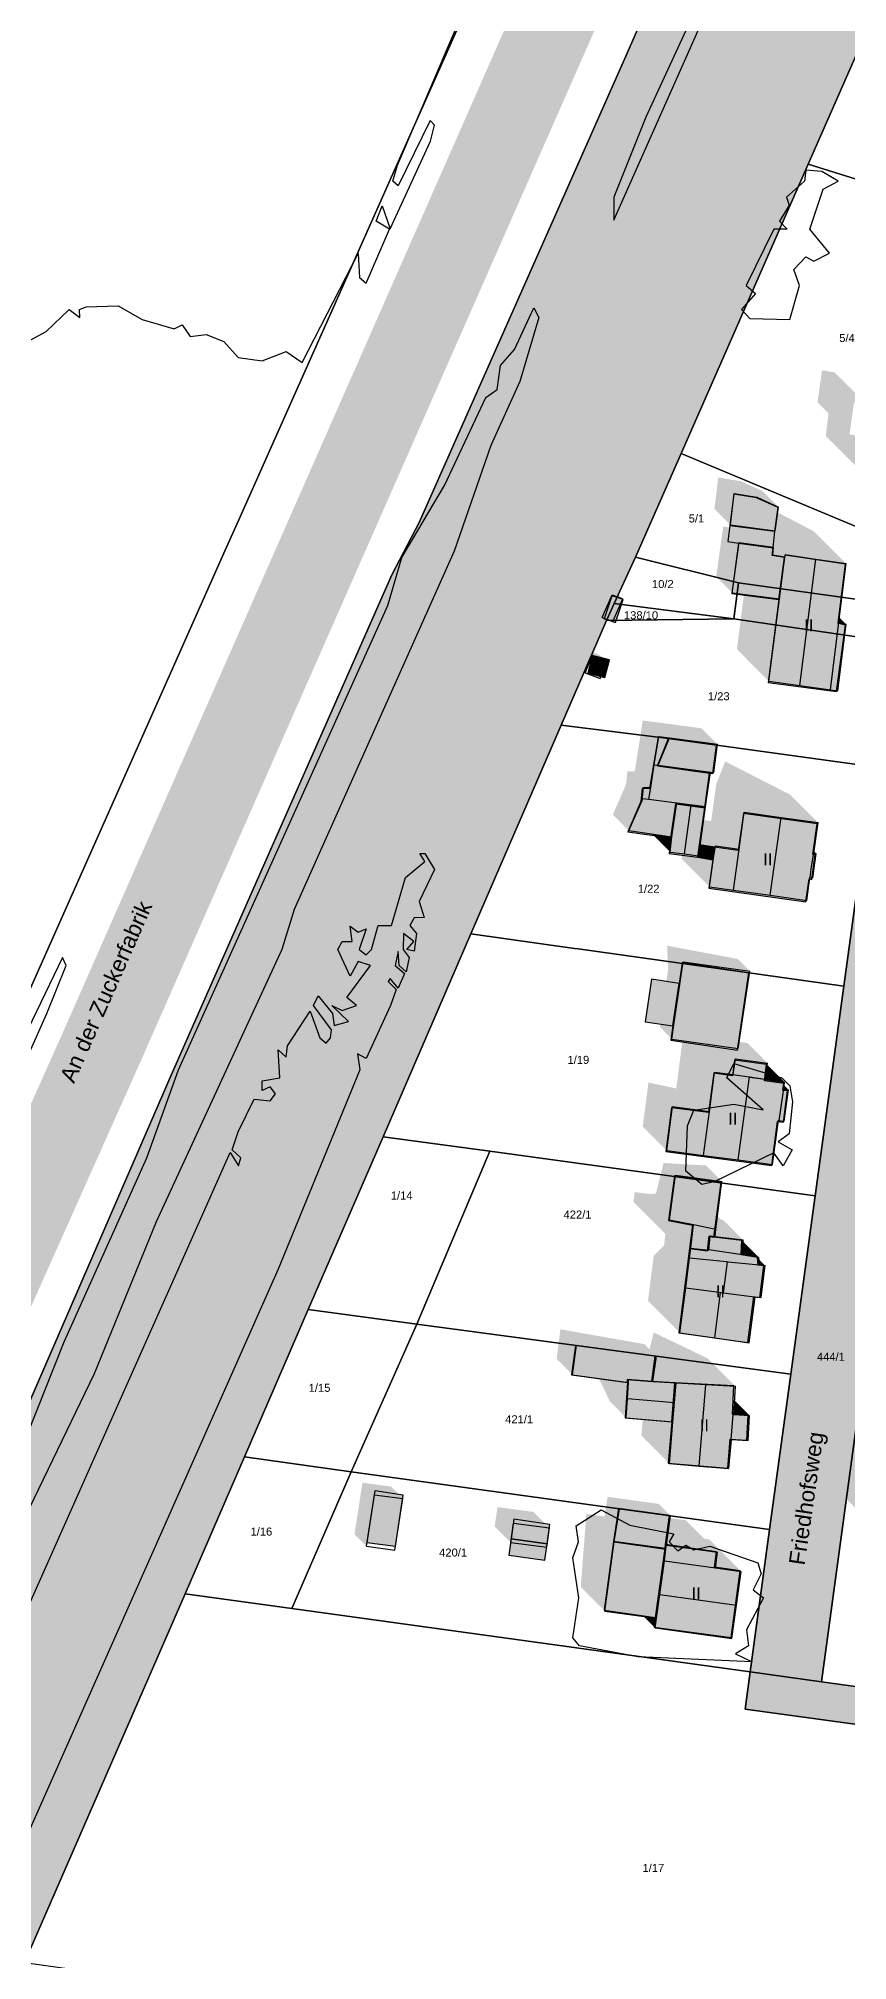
# Model space of a CAD drawing. Header units: millimetres. Extents: x 238 to 3518, y -74 to 2735.
# Drawn here: x 1442.6 to 1543.8, y 1718.9 to 1959.1 of the extents above; entities that cross this region are included whole.
import ezdxf
from ezdxf.enums import TextEntityAlignment as Align

# ---------------------------------------------------------------- set-up
doc = ezdxf.new("R2010")
doc.units = ezdxf.units.MM
for name, color, linetype in [('LP_Flurstueck_bez', 7, 'Continuous'), ('LP_Flurstuecke', 8, 'Continuous'), ('LP_Gebaeude_Dachaufsicht', 9, 'Continuous'), ('LP_Gebaeude_Dachschatten', 253, 'Continuous'), ('LP_Gebaeude_F', 254, 'Continuous'), ('LP_Gebaeude_Geschosszahl', 7, 'Continuous'), ('LP_Gebaeude_Schatten', 7, 'Continuous'), ('LP_Gebaeude_U', 7, 'Continuous'), ('LP_Topographie_Hoehenlinien', 8, 'Continuous'), ('LP_Verkehr_Bahnverkehr', 32, 'Continuous'), ('LP_Verkehr_Strassen', 9, 'Continuous'), ('LP_Verkehr_Strassennamen', 7, 'Continuous'), ('LP_Verkehr_Wege_Plaetze', 252, 'Continuous')]:
    doc.layers.add(name, color=color, linetype=linetype)
doc.styles.get("Standard").update_dxf_attribs({"font": 'arial.ttf'})

msp = doc.modelspace()

# ---------------------------------------------------------------- hatches: boundary and pattern name
at = {"layer": 'LP_Gebaeude_Dachschatten'}
for points in [[(1539.79, 1894.01), (1535.99, 1894.56), (1535.91, 1894.27), (1535.24, 1889.04), (1533.92, 1878.74), (1537.77, 1878.21)], [(1524.21, 1863.32), (1522.4, 1863.56), (1521.77, 1859.31), (1521.57, 1857.39), (1523.35, 1857.17)], [(1535.45, 1861.72), (1530.83, 1862.37), (1530.2, 1857.77), (1529.48, 1852.64), (1534.07, 1852)], [(1531.5, 1829.3), (1531.41, 1829.31), (1529.46, 1829.62), (1527.12, 1829.92), (1526.48, 1825), (1525.76, 1819.5), (1530.07, 1818.94)], [(1528.72, 1806.22), (1528.62, 1806.23), (1523.98, 1806.69), (1523.51, 1802.94), (1527.06, 1802.49), (1528.23, 1802.34)], [(1527.85, 1802.39), (1527.06, 1802.49), (1523.51, 1802.94), (1522.8, 1797.34), (1527.14, 1796.72)], [(1522.1, 1788.63), (1522.31, 1791.07), (1519.39, 1791.25), (1516.38, 1791.5), (1516.36, 1791.13), (1516.22, 1789.11)], [(1526.02, 1790.87), (1522.31, 1791.07), (1521.9, 1786.19), (1521.47, 1781), (1525.2, 1780.69)], [(1529.88, 1763.32), (1530.46, 1767.52), (1527.23, 1767.97), (1520.85, 1768.85), (1520.26, 1764.65)], [(1520.26, 1764.65), (1519.85, 1761.67), (1519.68, 1760.46), (1529.29, 1759.12), (1529.88, 1763.32)]]:
    msp.add_hatch(color=253, dxfattribs=at).paths.add_polyline_path(points)
at = {"layer": 'LP_Gebaeude_F'}
for points in [[(1529.05, 1898.19), (1534.65, 1897.48), (1535.06, 1900.44), (1532.36, 1901.65), (1529.54, 1902.11)], [(1528.79, 1896.2), (1530.12, 1895.98), (1534.44, 1895.42), (1534.65, 1897.48), (1529.05, 1898.19)], [(1529.3, 1889.71), (1535.17, 1888.94), (1535.86, 1894.19), (1534.34, 1894.45), (1534.44, 1895.42), (1530.12, 1895.98)], [(1533.82, 1878.6), (1542.38, 1877.45), (1543.5, 1885.77), (1542.59, 1886.02), (1543.5, 1893.38), (1535.93, 1894.48), (1535.86, 1894.19), (1535.17, 1888.94)], [(1513.31, 1886.56), (1513.66, 1886.44), (1514.73, 1886.08), (1515.71, 1888.95), (1514.93, 1889.21), (1514.27, 1889.43)], [(1511.26, 1879.74), (1513.41, 1879.2), (1513.98, 1881.4), (1511.83, 1881.96)], [(1516.26, 1859.94), (1521.65, 1859.16), (1522.27, 1863.44), (1525.89, 1862.92), (1526.5, 1867.25), (1519.97, 1868.17), (1521.37, 1871.57), (1520.06, 1871.74), (1519, 1865.35), (1518.09, 1865.36), (1517.91, 1863.71)], [(1519.97, 1868.17), (1526.5, 1867.25), (1526.89, 1867.21), (1527.38, 1870.73), (1521.37, 1871.57)], [(1521.45, 1857.23), (1525.02, 1856.78), (1525.24, 1858.29), (1525.89, 1862.92), (1522.27, 1863.44), (1521.65, 1859.16)], [(1526.39, 1852.88), (1538.54, 1851.18), (1538.94, 1854.04), (1539.29, 1853.99), (1539.71, 1857.05), (1539.42, 1857.09), (1539.96, 1860.92), (1530.72, 1862.21), (1530.08, 1857.61), (1527.11, 1858.02), (1526.9, 1856.45)], [(1525.02, 1856.78), (1526.9, 1856.45), (1527.11, 1858.02), (1525.24, 1858.29)], [(1521.66, 1833.88), (1529.98, 1832.66), (1531.39, 1842.33), (1523.07, 1843.55), (1522.7, 1840.99), (1521.92, 1835.67)], [(1518.46, 1836.18), (1521.92, 1835.67), (1522.7, 1840.99), (1519.23, 1841.54)], [(1521.03, 1819.98), (1534.28, 1818.24), (1535, 1823.74), (1535.73, 1823.64), (1536.24, 1827.55), (1535.66, 1827.62), (1535.78, 1828.5), (1533.36, 1828.81), (1533.63, 1830.86), (1529.62, 1831.39), (1529.37, 1829.45), (1527.02, 1829.76), (1526.38, 1824.85), (1521.75, 1825.46)], [(1521.37, 1811.38), (1524.35, 1810.79), (1523.98, 1807.86), (1526.22, 1807.58), (1526.45, 1809.39), (1527.03, 1809.29), (1527.96, 1816.13), (1522.13, 1816.93)], [(1522.65, 1797.31), (1531.27, 1796.13), (1532.05, 1801.84), (1532.77, 1801.74), (1533.3, 1805.71), (1532.58, 1805.78), (1532.49, 1806.75), (1530.44, 1807.06), (1530.55, 1808.87), (1527.03, 1809.29), (1526.45, 1809.39), (1526.22, 1807.58), (1523.98, 1807.86)], [(1509.23, 1792.07), (1516.22, 1791.13), (1516.25, 1791.49), (1519.27, 1791.26), (1519.69, 1794.41), (1509.72, 1795.74)], [(1515.93, 1786.73), (1521.76, 1786.21), (1522.16, 1791.08), (1519.27, 1791.26), (1516.25, 1791.49), (1516.22, 1791.13)], [(1521.33, 1781.03), (1528.77, 1780.42), (1529.06, 1784.04), (1531.16, 1783.93), (1531.33, 1787.05), (1529.37, 1787.15), (1529.55, 1790.69), (1522.16, 1791.08), (1521.76, 1786.21)], [(1483.66, 1771.15), (1487.21, 1770.67), (1488.19, 1777.04), (1484.65, 1777.59)], [(1514.48, 1771.26), (1520.93, 1770.37), (1521, 1770.87), (1521.49, 1774.51), (1515.13, 1775.38)], [(1501.69, 1771.6), (1506.18, 1770.96), (1506.53, 1773.4), (1502.03, 1774.04)], [(1501.39, 1769.54), (1505.88, 1768.94), (1506.18, 1770.96), (1501.69, 1771.6)], [(1513.3, 1762.67), (1519.74, 1761.78), (1520.93, 1770.37), (1514.48, 1771.26)], [(1519.57, 1760.56), (1529.19, 1759.25), (1530.34, 1767.6), (1527.1, 1768.04), (1527.37, 1769.98), (1521, 1770.87), (1520.93, 1770.37), (1519.74, 1761.78)]]:
    msp.add_hatch(color=254, dxfattribs=at).paths.add_polyline_path(points)
at = {"layer": 'LP_Gebaeude_Schatten'}
for points in [[(1541.36, 1912.21), (1539.99, 1913.58), (1540.57, 1917.59), (1542.14, 1917.33), (1546.14, 1913.33), (1544.57, 1913.59), (1543.99, 1909.58), (1545.49, 1909.31), (1545.04, 1905.4), (1541.04, 1909.4), (1541.36, 1912.21)], [(1533.12, 1902.51), (1535.12, 1900.51), (1532.41, 1901.73), (1529.58, 1902.2), (1529.11, 1898.28), (1527.11, 1900.28), (1527.58, 1904.2), (1530.41, 1903.73), (1533.12, 1902.51)], [(1543.58, 1893.45), (1539.79, 1894.01), (1535.99, 1894.56), (1535.91, 1894.27), (1534.39, 1894.54), (1534.5, 1895.5), (1530.2, 1896.06), (1529.33, 1889.81), (1527.33, 1891.81), (1528.2, 1898.06), (1531.83, 1897.59), (1531.87, 1897.92), (1534.71, 1897.55), (1535.03, 1899.83), (1539.58, 1897.45), (1543.58, 1893.45)], [(1514.34, 1889.56), (1513.07, 1886.71), (1511.57, 1888.21), (1513.34, 1890.56), (1514.64, 1890.03), (1515.64, 1889.03), (1514.34, 1889.56)], [(1530.8, 1889.62), (1535.24, 1889.04), (1533.92, 1878.74), (1529.92, 1882.74), (1530.8, 1889.62)], [(1542.67, 1886.12), (1542.74, 1886.7), (1543.58, 1885.87), (1542.67, 1886.12)], [(1510.82, 1882.88), (1512.74, 1882.04), (1513.74, 1881.04), (1511.82, 1881.88), (1510.95, 1879.81), (1509.95, 1880.81), (1510.82, 1882.88)], [(1516.05, 1865.84), (1516.23, 1867.48), (1517.14, 1867.47), (1517.59, 1870.32), (1518.15, 1873.84), (1519.47, 1873.67), (1525.49, 1872.87), (1527.49, 1870.87), (1521.47, 1871.67), (1520.15, 1871.84), (1519.59, 1868.32), (1519.14, 1865.47), (1518.23, 1865.48), (1518.05, 1863.84), (1516.41, 1860.08), (1514.41, 1862.08), (1516.05, 1865.84)], [(1527.33, 1865.87), (1528.45, 1868.72), (1536.57, 1864.58), (1540.07, 1861.08), (1535.45, 1861.72), (1530.83, 1862.37), (1530.2, 1857.77), (1527.23, 1858.19), (1527.01, 1856.62), (1526.51, 1853.05), (1523.01, 1856.55), (1523.1, 1857.2), (1523.35, 1857.17), (1525.13, 1856.95), (1525.35, 1858.46), (1525.77, 1861.4), (1526.7, 1861.27), (1527.33, 1865.87)], [(1521.77, 1859.31), (1521.57, 1857.39), (1519.3, 1859.67), (1521.77, 1859.31)], [(1539.54, 1857.27), (1539.57, 1857.49), (1539.83, 1857.23), (1539.54, 1857.27)], [(1520.53, 1837.33), (1521.31, 1842.66), (1521.19, 1845.7), (1530.03, 1844.04), (1531.53, 1842.54), (1523.19, 1843.7), (1522.81, 1841.16), (1522.03, 1835.83), (1521.77, 1834.04), (1520.27, 1835.54), (1520.53, 1837.33)], [(1530.06, 1832.85), (1530.18, 1833.68), (1531.23, 1833.54), (1533.73, 1831.04), (1529.72, 1831.57), (1529.46, 1829.62), (1527.12, 1829.92), (1526.48, 1825), (1521.86, 1825.6), (1521.14, 1820.1), (1518.14, 1823.1), (1518.86, 1828.6), (1522.33, 1827.86), (1522.48, 1829), (1523.11, 1833.84), (1530.06, 1832.85)], [(1533.46, 1828.98), (1533.47, 1829.01), (1533.7, 1830.85), (1535.88, 1828.67), (1533.46, 1828.98)], [(1535.77, 1827.79), (1535.83, 1828.24), (1536.35, 1827.71), (1535.77, 1827.79)], [(1519.79, 1814.7), (1520.75, 1818.55), (1526.05, 1818.24), (1528.05, 1816.24), (1522.25, 1817.05), (1521.48, 1811.47), (1524.47, 1810.87), (1524.14, 1807.91), (1523.98, 1806.69), (1523.51, 1802.94), (1522.8, 1797.34), (1518.8, 1801.34), (1519.51, 1806.94), (1520.8, 1808.23), (1520.98, 1809.69), (1516.98, 1813.69), (1517.14, 1814.91), (1519.39, 1814.64), (1519.41, 1814.75), (1519.79, 1814.7)], [(1528.18, 1811.44), (1530.68, 1808.94), (1527.18, 1809.36), (1527.3, 1810.3), (1527.5, 1811.93), (1527.96, 1811.47), (1528.18, 1811.44)], [(1526.41, 1807.75), (1526.39, 1807.64), (1526.58, 1809.46), (1526.41, 1807.75)], [(1530.59, 1807.11), (1530.67, 1808.76), (1532.63, 1806.8), (1530.59, 1807.11)], [(1532.72, 1805.82), (1532.66, 1806.53), (1533.45, 1805.74), (1532.72, 1805.82)], [(1529.73, 1790.66), (1526.02, 1790.87), (1522.31, 1791.07), (1519.39, 1791.25), (1519.86, 1794.42), (1509.84, 1795.77), (1509.38, 1792.07), (1507.38, 1794.07), (1507.84, 1797.77), (1518.36, 1795.92), (1518.99, 1795.28), (1519.52, 1797.37), (1526.23, 1794.16), (1529.73, 1790.66)], [(1512.67, 1791.63), (1516.36, 1791.13), (1516.22, 1789.11), (1516.06, 1786.72), (1514.06, 1788.72), (1512.67, 1791.63)], [(1560.76, 1784.34), (1564.76, 1780.34), (1556.52, 1781.53), (1556.87, 1783.94), (1548.09, 1785.2), (1547.75, 1782.79), (1546.44, 1773.76), (1542.44, 1777.76), (1541.76, 1780.98), (1542.43, 1785.57), (1543.75, 1786.79), (1544.09, 1789.2), (1553.37, 1787.44), (1556.05, 1784.76), (1560.76, 1784.34)], [(1529.54, 1787.11), (1529.63, 1788.88), (1531.51, 1787.01), (1529.54, 1787.11)], [(1518.14, 1786.53), (1521.9, 1786.19), (1521.47, 1781), (1517.97, 1784.5), (1518.14, 1786.53)], [(1483.1, 1778.61), (1486.65, 1778.13), (1488.15, 1776.63), (1484.6, 1777.11), (1483.6, 1770.67), (1482.1, 1772.17), (1483.1, 1778.61)], [(1501.98, 1773.56), (1501.63, 1771.13), (1499.63, 1773.13), (1499.98, 1775.56), (1504.47, 1774.96), (1506.47, 1772.96), (1501.98, 1773.56)], [(1511.09, 1774.7), (1513.36, 1774.38), (1513.75, 1776.84), (1520.12, 1775.96), (1521.62, 1774.46), (1515.25, 1775.34), (1514.59, 1771.2), (1513.39, 1762.57), (1510.39, 1765.57), (1511.09, 1774.7)], [(1527.23, 1767.97), (1527.5, 1769.92), (1521.12, 1770.81), (1521.58, 1774.19), (1523.5, 1773.92), (1525.81, 1771.61), (1526.46, 1771.52), (1530.46, 1767.52), (1527.23, 1767.97)], [(1520.85, 1768.85), (1520.26, 1764.65), (1519.85, 1761.67), (1521.05, 1770.3), (1520.85, 1768.85)], [(1519.85, 1761.67), (1519.68, 1760.46), (1518.24, 1761.89), (1519.85, 1761.67)]]:
    msp.add_hatch(color=7, dxfattribs=at).paths.add_polyline_path(points)
at = {"layer": 'LP_Verkehr_Bahnverkehr'}
for points in [[(1409.67, 1724.74), (1419.75, 1719.16), (1476.35, 1845.39), (1506.27, 1916.28), (1531.99, 1975.55), (1559.69, 2040.54), (1621.08, 2176.98), (1614.45, 2182.82), (1591.2, 2129.38), (1585.2, 2115.54), (1553.61, 2042.93), (1516.21, 1957.22), (1490.18, 1898.56), (1486.75, 1892.03), (1459.16, 1829.52), (1421.77, 1743.36), (1413.83, 1725.17)], [(1419.75, 1719.16), (1432.91, 1711.87), (1490.17, 1839.56), (1520.03, 1910.31), (1545.77, 1969.63), (1573.36, 2034.39), (1632.82, 2166.63), (1621.08, 2176.98), (1559.69, 2040.54), (1531.99, 1975.55), (1506.27, 1916.28), (1476.35, 1845.39)], [(1432.91, 1711.87), (1437.48, 1710.58), (1440.84, 1718.64), (1460.93, 1764.72), (1468.35, 1781.85), (1476.31, 1800.23), (1485.67, 1821.83), (1496.64, 1847.17), (1507.95, 1873.27), (1513.61, 1886.34), (1514.59, 1888.47), (1517.23, 1894.23), (1522.94, 1907.22), (1538.82, 1943.34), (1548.79, 1966.01), (1552.43, 1974.29), (1558.66, 1988.45), (1568.83, 2011.58), (1578.7, 2034.02), (1587.55, 2054.17), (1588.77, 2056.92), (1598.86, 2079.88), (1609.38, 2103.75), (1614.86, 2116.28), (1621.08, 2130.4), (1623.01, 2134.79), (1634.55, 2161.04), (1636.1, 2160.35), (1637.16, 2163.21), (1632.82, 2166.63), (1573.36, 2034.39), (1545.77, 1969.63), (1520.03, 1910.31), (1490.17, 1839.56)]]:
    msp.add_hatch(color=32, dxfattribs=at).paths.add_polyline_path(points)
at = {"layer": 'LP_Verkehr_Strassen'}
for points in [[(1394.14, 1733.79), (1399.28, 1730.79), (1404.89, 1727.53), (1451.91, 1832.72), (1477.22, 1890.16), (1564.44, 2088.09), (1568.32, 2097.93), (1571.59, 2108), (1574.22, 2118.24), (1576.23, 2128.63), (1577.58, 2139.12), (1578.29, 2149.67), (1578.39, 2157.82), (1579.26, 2161.02), (1580.83, 2163.94), (1581.74, 2164.98), (1583.02, 2166.43), (1585.72, 2168.37), (1584.26, 2179.98), (1580.91, 2181.45), (1578.13, 2183.82), (1576.15, 2186.9), (1574.22, 2198.1), (1572.36, 2208.42), (1571.1, 2218.83), (1570.43, 2229.3), (1570.37, 2239.78), (1570.9, 2250.26), (1572.04, 2260.68), (1573.77, 2271.02), (1576.09, 2281.25), (1579, 2291.33), (1582.52, 2300.2), (1586.52, 2308.87), (1590.99, 2317.3), (1582.31, 2320.36), (1579.71, 2311.83), (1576.69, 2303.44), (1573.09, 2293.21), (1570.09, 2282.79), (1567.69, 2272.22), (1565.9, 2261.53), (1564.73, 2250.75), (1564.17, 2239.92), (1564.24, 2229.08), (1564.93, 2218.26), (1566.23, 2207.5), (1568.16, 2196.83), (1568.56, 2193.57), (1568.57, 2190.29), (1568.2, 2187.02), (1566.34, 2184.55), (1564.86, 2183.79), (1566.76, 2170.9), (1568.47, 2168.67), (1569.98, 2165.98), (1571.08, 2163.09), (1571.75, 2160.08), (1571.7, 2149.91), (1571.02, 2139.76), (1569.71, 2129.67), (1567.79, 2119.69), (1565.25, 2109.84), (1562.11, 2100.16), (1558.38, 2090.7), (1471.18, 1892.82), (1445.87, 1835.38), (1402.92, 1739.29), (1400.83, 1738.88), (1398.82, 1739.56), (1397.41, 1741.15)], [(1531.58, 1754.97), (1540.5, 1753.74), (1545.59, 1791.1), (1547.48, 1804.97), (1550.43, 1826.55), (1552.58, 1842.32), (1557.67, 1879.67), (1559.49, 1880.1), (1560.47, 1881.7), (1549.1, 1883.26), (1547.02, 1868.07), (1543.28, 1840.64), (1539.7, 1814.43), (1536.66, 1792.17), (1534.01, 1772.77)]]:
    msp.add_hatch(color=9, dxfattribs=at).paths.add_polyline_path(points)
at = {"layer": 'LP_Verkehr_Wege_Plaetze'}
for points in [[(1404.89, 1727.53), (1408.14, 1725.63), (1455.34, 1831.2), (1480.65, 1888.65), (1567.93, 2086.72), (1571.85, 2096.67), (1575.19, 2106.95), (1577.88, 2117.42), (1579.93, 2128.03), (1581.32, 2138.75), (1582.04, 2149.52), (1582.14, 2157.78), (1581.74, 2164.98), (1580.83, 2163.94), (1579.26, 2161.02), (1578.39, 2157.82), (1578.29, 2149.67), (1577.58, 2139.12), (1576.23, 2128.63), (1574.22, 2118.24), (1571.59, 2108), (1568.32, 2097.93), (1564.44, 2088.09), (1477.22, 1890.16), (1451.91, 1832.72)], [(1530.94, 1750.32), (1576.92, 1744), (1588.83, 1742.36), (1584.8, 1718.2), (1584.43, 1715.99), (1581.59, 1698.96), (1579.83, 1688.42), (1576.04, 1665.7), (1574.43, 1656.04), (1573.46, 1650.21), (1578.72, 1636.61), (1588.85, 1616.86), (1592.51, 1609.64), (1612.38, 1574.85), (1615.82, 1578.48), (1596.43, 1612.99), (1578.05, 1649.59), (1578.93, 1654.85), (1588.78, 1713.77), (1589.09, 1715.37), (1591.44, 1729.39), (1594.3, 1746.32), (1589.03, 1747.05), (1564.75, 1750.39), (1540.5, 1753.74), (1531.58, 1754.97)]]:
    msp.add_hatch(color=252, dxfattribs=at).paths.add_polyline_path(points)

# ---------------------------------------------------------------- linework, layer by layer
at = {"layer": 'LP_Flurstuecke', "color": 8}
for points in [[(1096.12, 2051.97), (1204.64, 1939.92), (1207.8, 1936.66), (1249.73, 1893.42), (1397.41, 1741.15), (1465.95, 1895.13), (1467.63, 1898.9), (1524.79, 2027.25)], [(1524.79, 2027.25), (1467.63, 1898.9), (1465.95, 1895.13), (1397.41, 1741.15), (1394.14, 1733.79), (1397.2, 1730.44), (1394.62, 1724.71), (1393.27, 1723.28), (1391.2, 1722.64), (1385.38, 1717.86), (1395.81, 1707.24), (1398.64, 1704.36), (1404.4, 1698.49), (1405.35, 1715.16), (1409.67, 1724.74), (1413.83, 1725.17), (1421.77, 1743.36), (1459.16, 1829.52), (1486.75, 1892.03), (1490.18, 1898.56), (1516.21, 1957.22), (1553.61, 2042.93)], [(1553.61, 2042.93), (1516.21, 1957.22), (1490.18, 1898.56), (1486.75, 1892.03), (1459.16, 1829.52), (1421.77, 1743.36)], [(1440.84, 1718.64), (1460.93, 1764.72), (1468.35, 1781.85), (1476.31, 1800.23), (1485.67, 1821.83), (1496.64, 1847.17), (1507.95, 1873.27), (1513.61, 1886.34), (1514.59, 1888.47), (1517.23, 1894.23), (1522.94, 1907.22), (1538.82, 1943.34), (1548.79, 1966.01)], [(1589.09, 1715.37), (1591.44, 1729.39), (1594.3, 1746.32), (1589.03, 1747.05), (1564.75, 1750.39), (1540.5, 1753.74), (1531.58, 1754.97), (1530.94, 1750.32), (1576.92, 1744), (1588.83, 1742.36), (1584.8, 1718.2)]]:
    msp.add_lwpolyline(points, dxfattribs=at)
for points in [[(1538.82, 1943.34), (1556.15, 1937.92), (1588.9, 1927.68), (1595.34, 1950.39), (1548.79, 1966.01)], [(1522.94, 1907.22), (1550.78, 1895.6), (1562.7, 1893.98), (1565.18, 1911.85), (1552.64, 1913.59), (1556.15, 1937.92), (1538.82, 1943.34)], [(1517.23, 1894.23), (1530.12, 1891.03), (1549.81, 1888.31), (1550.78, 1895.6), (1522.94, 1907.22)], [(1514.59, 1888.47), (1529.53, 1886.55), (1530.12, 1891.03), (1517.23, 1894.23)], [(1529.53, 1886.55), (1549.16, 1883.66), (1549.81, 1888.31), (1530.12, 1891.03)], [(1513.61, 1886.34), (1529.53, 1886.55), (1514.59, 1888.47)], [(1507.95, 1873.27), (1521.37, 1871.57), (1547.02, 1868.07), (1549.1, 1883.26), (1549.16, 1883.66), (1529.53, 1886.55), (1513.61, 1886.34)], [(1531.58, 1754.97), (1540.5, 1753.74), (1545.59, 1791.1), (1547.48, 1804.97), (1550.43, 1826.55), (1552.58, 1842.32), (1557.67, 1879.67), (1559.49, 1880.1), (1560.47, 1881.7), (1549.1, 1883.26), (1547.02, 1868.07), (1543.28, 1840.64), (1539.7, 1814.43), (1536.66, 1792.17), (1534.01, 1772.77)], [(1496.64, 1847.17), (1509.61, 1845.35), (1510.07, 1845.29), (1543.28, 1840.64), (1547.02, 1868.07), (1521.37, 1871.57), (1507.95, 1873.27)], [(1485.67, 1821.83), (1499.04, 1820.01), (1539.7, 1814.43), (1543.28, 1840.64), (1510.07, 1845.29), (1509.61, 1845.35), (1496.64, 1847.17)], [(1476.31, 1800.23), (1489.9, 1798.43), (1499.04, 1820.01), (1485.67, 1821.83)], [(1489.9, 1798.43), (1536.66, 1792.17), (1539.7, 1814.43), (1499.04, 1820.01)], [(1468.35, 1781.85), (1481.69, 1779.98), (1489.9, 1798.43), (1476.31, 1800.23)], [(1481.69, 1779.98), (1534.01, 1772.77), (1536.66, 1792.17), (1489.9, 1798.43)], [(1540.5, 1753.74), (1564.75, 1750.39), (1570.19, 1790.22), (1548.4, 1793.22), (1547.44, 1791.58), (1545.59, 1791.1)], [(1460.93, 1764.72), (1474.26, 1762.89), (1481.69, 1779.98), (1468.35, 1781.85)], [(1474.26, 1762.89), (1531.58, 1754.97), (1534.01, 1772.77), (1481.69, 1779.98)], [(1440.84, 1718.64), (1581.59, 1698.96), (1584.43, 1715.99), (1584.8, 1718.2), (1588.83, 1742.36), (1576.92, 1744), (1530.94, 1750.32), (1531.58, 1754.97), (1474.26, 1762.89), (1460.93, 1764.72)]]:
    msp.add_lwpolyline(points, close=True, dxfattribs=at)
at = {"layer": 'LP_Gebaeude_Dachaufsicht', "color": 9}
for p, q in [((1529.11, 1898.28, 71.05), (1529.58, 1902.2, 71.05)), ((1529.58, 1902.2, 71.05), (1532.41, 1901.73, 71.05)), ((1532.41, 1901.73, 71.05), (1535.12, 1900.51, 71.05)), ((1534.71, 1897.55, 71.05), (1535.12, 1900.51, 71.05)), ((1529.11, 1898.28, 71.05), (1534.71, 1897.55, 71.05)), ((1529.33, 1889.81, 71.64), (1530.2, 1896.06, 71.64)), ((1530.2, 1896.06, 71.64), (1534.5, 1895.5, 71.64)), ((1534.39, 1894.54, 71.64), (1534.5, 1895.5, 71.64)), ((1534.39, 1894.54, 71.64), (1535.91, 1894.27, 71.64)), ((1535.24, 1889.04, 74.12), (1535.91, 1894.27, 74.11)), ((1535.24, 1889.04, 71.64), (1535.91, 1894.27, 71.64)), ((1535.91, 1894.27, 74.11), (1535.99, 1894.56, 74.14)), ((1535.99, 1894.56, 74.14), (1539.79, 1894.01, 78.2)), ((1537.77, 1878.21, 78.2), (1539.79, 1894.01, 78.2)), ((1539.79, 1894.01, 78.2), (1543.58, 1893.45, 74.14)), ((1542.67, 1886.12, 74.14), (1543.58, 1893.45, 74.14)), ((1513.07, 1886.71, 70.29), (1514.34, 1889.56, 70.29)), ((1514.34, 1889.56, 70.29), (1515.64, 1889.03, 70.29)), ((1514.4, 1886.21, 70.29), (1515.64, 1889.03, 70.29)), ((1529.33, 1889.81, 71.64), (1535.24, 1889.04, 71.64)), ((1533.92, 1878.74, 74.14), (1535.24, 1889.04, 74.12)), ((1513.07, 1886.71, 70.29), (1514.4, 1886.21, 70.29)), ((1541.61, 1877.67, 74.14), (1542.67, 1886.12, 74.14)), ((1542.52, 1877.54, 74.14), (1543.58, 1885.87, 74.14)), ((1542.67, 1886.12, 74.14), (1543.58, 1885.87, 74.14)), ((1510.95, 1879.81, 70.2), (1511.82, 1881.88, 70.2)), ((1511.82, 1881.88, 70.2), (1513.74, 1881.04, 70.2)), ((1512.82, 1879.1, 70.2), (1513.74, 1881.04, 70.2)), ((1510.95, 1879.81, 70.2), (1512.82, 1879.1, 70.2)), ((1533.92, 1878.74, 74.14), (1537.77, 1878.21, 78.2)), ((1537.77, 1878.21, 78.2), (1541.61, 1877.67, 74.14)), ((1541.61, 1877.67, 74.14), (1542.52, 1877.54, 74.14)), ((1519.59, 1868.32, 71.22), (1520.15, 1871.84, 71.22)), ((1520.08, 1868.26, 71.23), (1521.47, 1871.67, 71.23)), ((1520.08, 1868.26, 71.22), (1521.47, 1871.67, 71.22)), ((1520.15, 1871.84, 71.22), (1521.47, 1871.67, 71.22)), ((1521.47, 1871.67, 71.23), (1527.49, 1870.87, 71.23)), ((1527.02, 1867.36, 71.23), (1527.49, 1870.87, 71.23)), ((1519.14, 1865.47, 71.22), (1519.59, 1868.32, 71.22)), ((1519.59, 1868.32, 71.22), (1520.08, 1868.26, 71.22)), ((1520.08, 1868.26, 71.23), (1526.63, 1867.4, 71.23)), ((1520.08, 1868.26, 71.22), (1526.63, 1867.4, 71.22)), ((1526.01, 1863.09, 71.22), (1526.63, 1867.4, 71.22)), ((1526.63, 1867.4, 71.23), (1527.02, 1867.36, 71.23)), ((1516.41, 1860.08, 71.28), (1518.05, 1863.84, 71.28)), ((1518.05, 1863.84, 71.28), (1518.23, 1865.48, 71.28)), ((1518.05, 1863.84, 71.28), (1518.17, 1864.11, 71.28)), ((1518.17, 1864.11, 71.28), (1518.9, 1864.01, 71.28)), ((1518.23, 1865.48, 71.28), (1519.14, 1865.47, 71.28)), ((1518.9, 1864.01, 71.28), (1519.14, 1865.47, 71.28)), ((1518.9, 1864.01, 71.22), (1519.14, 1865.47, 71.22)), ((1518.9, 1864.01, 71.28), (1522.4, 1863.56, 71.28)), ((1518.9, 1864.01, 71.22), (1522.4, 1863.56, 71.22)), ((1521.77, 1859.31, 71.91), (1522.4, 1863.56, 71.97)), ((1521.77, 1859.31, 71.28), (1522.4, 1863.56, 71.28)), ((1522.4, 1863.56, 71.22), (1526.01, 1863.09, 71.22)), ((1522.4, 1863.56, 71.97), (1524.21, 1863.32, 73.93)), ((1523.35, 1857.17, 73.93), (1524.21, 1863.32, 73.93)), ((1524.21, 1863.32, 73.93), (1526.01, 1863.09, 71.97)), ((1525.35, 1858.46, 71.97), (1526.01, 1863.09, 71.97)), ((1530.2, 1857.77, 73.45), (1530.83, 1862.37, 73.45)), ((1530.83, 1862.37, 73.45), (1535.45, 1861.72, 78.55)), ((1534.07, 1852, 78.55), (1535.45, 1861.72, 78.55)), ((1535.45, 1861.72, 78.55), (1540.07, 1861.08, 73.45)), ((1516.41, 1860.08, 71.28), (1521.77, 1859.31, 71.28)), ((1521.57, 1857.39, 71.97), (1521.77, 1859.31, 71.91)), ((1539.54, 1857.27, 73.42), (1540.07, 1861.08, 73.45)), ((1521.57, 1857.39, 71.97), (1523.35, 1857.17, 73.93)), ((1523.35, 1857.17, 73.93), (1525.13, 1856.95, 71.97)), ((1525.13, 1856.95, 71.97), (1525.35, 1858.46, 71.97)), ((1526.51, 1853.05, 73.45), (1527.01, 1856.62, 73.45)), ((1527.01, 1856.62, 73.45), (1527.23, 1858.19, 73.45)), ((1527.23, 1858.19, 73.45), (1530.2, 1857.77, 73.45)), ((1529.48, 1852.64, 73.45), (1530.2, 1857.77, 73.45)), ((1539.26, 1855.54, 73.22), (1539.54, 1857.27, 73.22)), ((1539.26, 1855.54, 73.45), (1539.54, 1857.27, 73.42)), ((1539.41, 1854.17, 73.22), (1539.83, 1857.23, 73.22)), ((1539.54, 1857.27, 73.22), (1539.83, 1857.23, 73.22)), ((1538.66, 1851.36, 73.45), (1539.05, 1854.22, 73.47)), ((1539.05, 1854.22, 73.47), (1539.07, 1854.21, 73.45)), ((1539.07, 1854.21, 73.45), (1539.26, 1855.54, 73.45)), ((1539.07, 1854.21, 73.22), (1539.26, 1855.54, 73.22)), ((1539.07, 1854.21, 73.22), (1539.41, 1854.17, 73.22)), ((1526.51, 1853.05, 73.45), (1529.48, 1852.64, 73.45)), ((1529.48, 1852.64, 73.45), (1534.07, 1852, 78.55)), ((1534.07, 1852, 78.55), (1538.66, 1851.36, 73.45)), ((1522.81, 1841.16, 71.21), (1523.19, 1843.7, 71.21)), ((1523.19, 1843.7, 71.21), (1531.53, 1842.54, 71.21)), ((1530.06, 1832.85, 71.21), (1531.53, 1842.54, 71.21)), ((1522.03, 1835.83, 71.21), (1522.81, 1841.16, 71.21)), ((1521.77, 1834.04, 71.21), (1522.03, 1835.83, 71.21)), ((1521.77, 1834.04, 71.21), (1530.06, 1832.85, 71.21)), ((1529.46, 1829.62, 72.47), (1529.72, 1831.57, 72.47)), ((1529.72, 1831.57, 72.47), (1533.73, 1831.04, 72.47)), ((1533.47, 1829.01, 72.47), (1533.73, 1831.04, 72.47)), ((1526.48, 1825, 74.6), (1527.12, 1829.92, 74.6)), ((1527.12, 1829.92, 74.6), (1529.46, 1829.62, 76.66)), ((1529.46, 1829.62, 72.47), (1531.41, 1829.31, 72.47)), ((1529.46, 1829.62, 76.66), (1531.41, 1829.31, 78.37)), ((1530.07, 1818.94, 78.45), (1531.5, 1829.3, 78.45)), ((1531.41, 1829.31, 78.37), (1531.5, 1829.3, 78.45)), ((1531.41, 1829.31, 72.47), (1531.5, 1829.29, 72.47)), ((1531.5, 1829.3, 78.45), (1533.47, 1829.01, 76.73)), ((1531.5, 1829.29, 72.47), (1533.47, 1829.01, 72.47)), ((1533.46, 1828.98, 76.73), (1533.47, 1829.01, 76.73)), ((1533.46, 1828.98, 76.73), (1535.88, 1828.67, 74.6)), ((1535.68, 1827.27, 73.17), (1535.77, 1827.79, 73.17)), ((1535.68, 1827.27, 74.6), (1535.77, 1827.79, 74.59)), ((1535.77, 1827.79, 74.59), (1535.88, 1828.67, 74.6)), ((1535.77, 1827.79, 73.17), (1536.35, 1827.71, 73.17)), ((1535.84, 1823.79, 73.17), (1536.35, 1827.71, 73.17)), ((1521.14, 1820.1, 72.67), (1521.86, 1825.6, 72.67)), ((1521.86, 1825.6, 72.67), (1526.48, 1825, 72.67)), ((1535.19, 1823.88, 74.6), (1535.68, 1827.27, 74.6)), ((1535.19, 1823.88, 73.17), (1535.68, 1827.27, 73.17)), ((1525.76, 1819.5, 74.6), (1526.48, 1825, 74.6)), ((1525.76, 1819.5, 72.67), (1526.48, 1825, 72.67)), ((1534.38, 1818.37, 74.6), (1535.1, 1823.89, 74.67)), ((1535.1, 1823.89, 74.67), (1535.19, 1823.88, 74.6)), ((1535.19, 1823.88, 73.17), (1535.84, 1823.79, 73.17)), ((1521.14, 1820.1, 72.67), (1525.76, 1819.5, 72.67)), ((1525.76, 1819.5, 74.6), (1530.07, 1818.94, 78.45)), ((1530.07, 1818.94, 78.45), (1534.38, 1818.37, 74.6)), ((1521.48, 1811.47, 71.31), (1522.25, 1817.05, 71.31)), ((1522.25, 1817.05, 71.31), (1528.05, 1816.24, 71.31)), ((1527.3, 1810.3, 71.31), (1528.05, 1816.24, 71.31)), ((1521.48, 1811.47, 71.31), (1524.47, 1810.87, 71.31)), ((1524.14, 1807.91, 71.31), (1524.47, 1810.87, 71.31)), ((1524.47, 1810.87, 71.31), (1527.3, 1810.3, 71.31)), ((1526.39, 1807.64, 71.31), (1526.58, 1809.46, 71.31)), ((1526.41, 1807.75, 72.64), (1526.58, 1809.46, 72.64)), ((1526.58, 1809.46, 72.64), (1527.18, 1809.36, 72.64)), ((1526.58, 1809.46, 71.31), (1527.18, 1809.36, 71.31)), ((1527.18, 1809.36, 71.31), (1527.3, 1810.3, 71.31)), ((1527.18, 1809.36, 72.64), (1530.68, 1808.94, 72.64)), ((1530.59, 1807.11, 72.64), (1530.68, 1808.94, 72.64)), ((1523.51, 1802.94, 73.41), (1523.98, 1806.69, 73.41)), ((1523.98, 1806.69, 78.79), (1524.14, 1807.91, 78.79)), ((1523.98, 1806.69, 78.79), (1528.62, 1806.23, 78.79)), ((1523.98, 1806.69, 73.41), (1528.62, 1806.23, 78.79)), ((1524.14, 1807.91, 78.79), (1526.39, 1807.64, 78.79)), ((1524.14, 1807.91, 71.31), (1526.39, 1807.64, 71.31)), ((1526.39, 1807.64, 78.79), (1526.41, 1807.75, 78.79)), ((1526.41, 1807.75, 78.79), (1530.59, 1807.11, 78.79)), ((1526.41, 1807.75, 72.64), (1530.59, 1807.11, 72.64)), ((1528.23, 1802.34, 78.89), (1528.72, 1806.22, 78.89)), ((1528.62, 1806.23, 78.79), (1528.72, 1806.22, 78.89)), ((1528.62, 1806.23, 78.79), (1528.72, 1806.22, 78.79)), ((1528.72, 1806.22, 78.79), (1528.81, 1806.21, 78.79)), ((1528.72, 1806.22, 78.89), (1528.81, 1806.21, 78.79)), ((1528.81, 1806.21, 78.79), (1532.72, 1805.82, 74.25)), ((1528.81, 1806.21, 78.79), (1532.72, 1805.82, 78.79)), ((1530.59, 1807.11, 78.79), (1532.63, 1806.8, 78.79)), ((1532.63, 1806.8, 78.79), (1532.72, 1805.82, 78.79)), ((1532.72, 1805.82, 74.25), (1533.45, 1805.74, 73.41)), ((1532.95, 1801.74, 73.41), (1533.45, 1805.74, 73.41)), ((1522.8, 1797.34, 74.52), (1523.51, 1802.94, 74.52)), ((1523.51, 1802.94, 73.41), (1527.06, 1802.49, 77.53)), ((1523.51, 1802.94, 74.52), (1527.06, 1802.49, 77.53)), ((1527.06, 1802.49, 77.53), (1528.23, 1802.34, 78.89)), ((1527.06, 1802.49, 77.53), (1527.85, 1802.39, 78.21)), ((1527.14, 1796.72, 78.21), (1527.85, 1802.39, 78.21)), ((1527.85, 1802.39, 78.21), (1528.23, 1802.34, 77.89)), ((1528.23, 1802.34, 77.89), (1531.45, 1801.93, 75.16)), ((1528.23, 1802.34, 78.89), (1531.45, 1801.93, 75.16)), ((1531.45, 1801.93, 75.16), (1532.2, 1801.84, 74.52)), ((1531.45, 1801.93, 75.16), (1532.2, 1801.84, 74.28)), ((1531.47, 1796.1, 74.52), (1532.2, 1801.84, 74.52)), ((1532.2, 1801.84, 74.28), (1532.95, 1801.74, 73.41)), ((1522.8, 1797.34, 74.52), (1527.14, 1796.72, 78.21)), ((1527.14, 1796.72, 78.21), (1531.47, 1796.1, 74.52)), ((1509.38, 1792.07, 71.22), (1509.84, 1795.77, 71.22)), ((1509.84, 1795.77, 71.22), (1519.86, 1794.42, 71.22)), ((1519.39, 1791.25, 71.22), (1519.86, 1794.42, 71.22)), ((1509.38, 1792.07, 71.22), (1516.36, 1791.13, 71.22)), ((1516.22, 1789.11, 74.98), (1516.36, 1791.13, 72.39)), ((1516.36, 1791.13, 71.22), (1516.38, 1791.5, 71.22)), ((1516.36, 1791.13, 72.39), (1516.38, 1791.5, 71.93)), ((1516.38, 1791.5, 71.22), (1519.39, 1791.25, 71.22)), ((1516.38, 1791.5, 71.93), (1519.39, 1791.25, 71.96)), ((1519.39, 1791.25, 71.96), (1522.31, 1791.07, 71.93)), ((1521.9, 1786.19, 74.02), (1522.31, 1791.07, 74.02)), ((1522.1, 1788.63, 74.98), (1522.31, 1791.07, 71.93)), ((1522.31, 1791.07, 74.02), (1526.02, 1790.87, 78.29)), ((1525.2, 1780.69, 78.29), (1526.02, 1790.87, 78.29)), ((1526.02, 1790.87, 78.29), (1529.73, 1790.66, 74.02)), ((1529.54, 1787.11, 73.93), (1529.73, 1790.66, 74.02)), ((1516.06, 1786.72, 71.93), (1516.22, 1789.11, 74.98)), ((1516.22, 1789.11, 74.98), (1522.1, 1788.63, 74.98)), ((1521.9, 1786.19, 71.93), (1522.1, 1788.63, 74.98)), ((1529.21, 1784, 74.02), (1529.45, 1787.12, 74.02)), ((1529.45, 1787.12, 74.02), (1529.54, 1787.11, 73.93)), ((1529.45, 1787.12, 74.02), (1529.54, 1787.11, 74.02)), ((1529.54, 1787.11, 74.02), (1531.51, 1787.01, 74.02)), ((1531.34, 1783.88, 74.02), (1531.51, 1787.01, 74.02)), ((1516.06, 1786.72, 71.93), (1521.9, 1786.19, 71.93)), ((1521.47, 1781, 74.02), (1521.9, 1786.19, 74.02)), ((1528.92, 1780.38, 74.02), (1529.22, 1784, 74)), ((1529.21, 1784, 74.02), (1529.22, 1784, 74)), ((1529.21, 1784, 74.02), (1529.22, 1784, 74.02)), ((1529.22, 1784, 74.02), (1531.34, 1783.88, 74.02)), ((1521.47, 1781, 74.02), (1525.2, 1780.69, 78.29)), ((1525.2, 1780.69, 78.29), (1528.92, 1780.38, 74.02)), ((1483.6, 1770.67, 70.92), (1484.6, 1777.11, 70.92)), ((1484.6, 1777.11, 70.92), (1488.15, 1776.63, 70.92)), ((1487.15, 1770.19, 70.92), (1488.15, 1776.63, 70.92)), ((1514.59, 1771.2, 71.15), (1515.25, 1775.34, 71.15)), ((1515.25, 1775.34, 71.15), (1521.62, 1774.46, 71.15)), ((1501.63, 1771.13, 71.52), (1501.98, 1773.56, 71.52)), ((1501.98, 1773.56, 71.52), (1506.47, 1772.96, 71.52)), ((1506.13, 1770.53, 71.52), (1506.47, 1772.96, 71.52)), ((1521.12, 1770.81, 71.15), (1521.62, 1774.46, 71.15)), ((1483.6, 1770.67, 70.92), (1487.15, 1770.19, 70.92)), ((1501.63, 1771.13, 71.52), (1506.13, 1770.53, 71.52)), ((1513.39, 1762.57, 73.72), (1514.59, 1771.2, 73.72)), ((1514.59, 1771.2, 71.15), (1521.05, 1770.3, 71.15)), ((1514.59, 1771.2, 73.72), (1521.05, 1770.3, 73.72)), ((1519.85, 1761.67, 73.72), (1521.05, 1770.3, 73.72)), ((1520.85, 1768.85, 74.36), (1521.05, 1770.3, 74.36)), ((1521.05, 1770.3, 71.15), (1521.12, 1770.81, 71.15)), ((1521.05, 1770.3, 74.36), (1521.12, 1770.81, 74.36)), ((1521.12, 1770.81, 74.36), (1527.5, 1769.92, 74.36)), ((1520.26, 1764.65, 79.47), (1520.85, 1768.85, 74.36)), ((1520.85, 1768.85, 74.36), (1527.23, 1767.97, 74.36)), ((1527.23, 1767.97, 74.36), (1527.5, 1769.92, 74.36)), ((1527.23, 1767.97, 74.36), (1530.46, 1767.52, 74.36)), ((1529.88, 1763.32, 79.47), (1530.46, 1767.52, 74.36)), ((1519.85, 1761.67, 75.84), (1520.26, 1764.65, 79.47)), ((1520.26, 1764.65, 79.47), (1529.88, 1763.32, 79.47)), ((1529.29, 1759.12, 74.36), (1529.88, 1763.32, 79.47)), ((1513.39, 1762.57, 73.72), (1519.85, 1761.67, 73.72)), ((1519.68, 1760.46, 74.36), (1519.85, 1761.67, 75.84)), ((1519.68, 1760.46, 74.36), (1529.29, 1759.12, 74.36))]:
    msp.add_line(p, q, dxfattribs=at)
at = {"layer": 'LP_Gebaeude_U', "color": 7}
for points in [[(1529.05, 1898.19), (1534.65, 1897.48), (1535.06, 1900.44), (1532.36, 1901.65), (1529.54, 1902.11)], [(1528.79, 1896.2), (1530.12, 1895.98), (1534.44, 1895.42), (1534.65, 1897.48), (1529.05, 1898.19)], [(1529.3, 1889.71), (1535.17, 1888.94), (1535.86, 1894.19), (1534.34, 1894.45), (1534.44, 1895.42), (1530.12, 1895.98)], [(1533.82, 1878.6), (1542.38, 1877.45), (1543.5, 1885.77), (1542.59, 1886.02), (1543.5, 1893.38), (1535.93, 1894.48), (1535.86, 1894.19), (1535.17, 1888.94)], [(1513.31, 1886.56), (1513.66, 1886.44), (1514.73, 1886.08), (1515.71, 1888.95), (1514.93, 1889.21), (1514.27, 1889.43)], [(1511.26, 1879.74), (1513.41, 1879.2), (1513.98, 1881.4), (1511.83, 1881.96)], [(1516.26, 1859.94), (1521.65, 1859.16), (1522.27, 1863.44), (1525.89, 1862.92), (1526.5, 1867.25), (1519.97, 1868.17), (1521.37, 1871.57), (1520.06, 1871.74), (1519, 1865.35), (1518.09, 1865.36), (1517.91, 1863.71)], [(1519.97, 1868.17), (1526.5, 1867.25), (1526.89, 1867.21), (1527.38, 1870.73), (1521.37, 1871.57)], [(1521.45, 1857.23), (1525.02, 1856.78), (1525.24, 1858.29), (1525.89, 1862.92), (1522.27, 1863.44), (1521.65, 1859.16)], [(1526.39, 1852.88), (1538.54, 1851.18), (1538.94, 1854.04), (1539.29, 1853.99), (1539.71, 1857.05), (1539.42, 1857.09), (1539.96, 1860.92), (1530.72, 1862.21), (1530.08, 1857.61), (1527.11, 1858.02), (1526.9, 1856.45)], [(1525.02, 1856.78), (1526.9, 1856.45), (1527.11, 1858.02), (1525.24, 1858.29)], [(1521.66, 1833.88), (1529.98, 1832.66), (1531.39, 1842.33), (1523.07, 1843.55), (1522.7, 1840.99), (1521.92, 1835.67)], [(1518.46, 1836.18), (1521.92, 1835.67), (1522.7, 1840.99), (1519.23, 1841.54)], [(1521.03, 1819.98), (1534.28, 1818.24), (1535, 1823.74), (1535.73, 1823.64), (1536.24, 1827.55), (1535.66, 1827.62), (1535.78, 1828.5), (1533.36, 1828.81), (1533.63, 1830.86), (1529.62, 1831.39), (1529.37, 1829.45), (1527.02, 1829.76), (1526.38, 1824.85), (1521.75, 1825.46)], [(1521.37, 1811.38), (1524.35, 1810.79), (1523.98, 1807.86), (1526.22, 1807.58), (1526.45, 1809.39), (1527.03, 1809.29), (1527.96, 1816.13), (1522.13, 1816.93)], [(1522.65, 1797.31), (1531.27, 1796.13), (1532.05, 1801.84), (1532.77, 1801.74), (1533.3, 1805.71), (1532.58, 1805.78), (1532.49, 1806.75), (1530.44, 1807.06), (1530.55, 1808.87), (1527.03, 1809.29), (1526.45, 1809.39), (1526.22, 1807.58), (1523.98, 1807.86)], [(1509.23, 1792.07), (1516.22, 1791.13), (1516.25, 1791.49), (1519.27, 1791.26), (1519.69, 1794.41), (1509.72, 1795.74)], [(1515.93, 1786.73), (1521.76, 1786.21), (1522.16, 1791.08), (1519.27, 1791.26), (1516.25, 1791.49), (1516.22, 1791.13)], [(1521.33, 1781.03), (1528.77, 1780.42), (1529.06, 1784.04), (1531.16, 1783.93), (1531.33, 1787.05), (1529.37, 1787.15), (1529.55, 1790.69), (1522.16, 1791.08), (1521.76, 1786.21)], [(1483.66, 1771.15), (1487.21, 1770.67), (1488.19, 1777.04), (1484.65, 1777.59)], [(1514.48, 1771.26), (1520.93, 1770.37), (1521, 1770.87), (1521.49, 1774.51), (1515.13, 1775.38)], [(1501.69, 1771.6), (1506.18, 1770.96), (1506.53, 1773.4), (1502.03, 1774.04)], [(1501.39, 1769.54), (1505.88, 1768.94), (1506.18, 1770.96), (1501.69, 1771.6)], [(1513.3, 1762.67), (1519.74, 1761.78), (1520.93, 1770.37), (1514.48, 1771.26)], [(1519.57, 1760.56), (1529.19, 1759.25), (1530.34, 1767.6), (1527.1, 1768.04), (1527.37, 1769.98), (1521, 1770.87), (1520.93, 1770.37), (1519.74, 1761.78)]]:
    msp.add_lwpolyline(points, close=True, dxfattribs=at)
at = {"layer": 'LP_Topographie_Hoehenlinien', "color": 8}
for points in [[(1514.54, 1936.37), (1529.54, 1970.15), (1530.16, 1972.21), (1529.54, 1973.08), (1518.54, 1949.21), (1514.51, 1939.21), (1514.54, 1936.37)], [(1441.55, 1921.35), (1443.55, 1922.43), (1446.42, 1925.21), (1447.76, 1924.21), (1447.72, 1925.21), (1448.55, 1925.54), (1452.55, 1925.67), (1455.55, 1923.94), (1459.55, 1922.76), (1460.55, 1923.27), (1461.55, 1921.82), (1463.55, 1922.07), (1465.75, 1921.21), (1467.55, 1919.19), (1470.55, 1918.77), (1473.55, 1919.96), (1475.55, 1918.59), (1482.55, 1932.17), (1482.71, 1929.21), (1483.55, 1928.49), (1486.48, 1935.21), (1484.83, 1936.21), (1485.55, 1938.16), (1486.55, 1935.28), (1491.62, 1946.21), (1492.12, 1948.21), (1491.55, 1948.81), (1487.55, 1940.64), (1486.91, 1941.21), (1487.49, 1943.21), (1496.42, 1964.21)], [(1536.54, 1923.95), (1537.74, 1928.21), (1537.04, 1930.21), (1538.54, 1931.77), (1539.54, 1931.24), (1541.5, 1932.21), (1539.04, 1935.21), (1540.71, 1940.21), (1542.59, 1941.21), (1540.54, 1942.45), (1538.54, 1942.61), (1538.38, 1941.21), (1536.12, 1939.21), (1536.45, 1938.21), (1535.26, 1936.21), (1536.18, 1935.21), (1534.54, 1935.21), (1531.08, 1928.21), (1532.24, 1927.21), (1530.5, 1925.21), (1531.54, 1924.05), (1536.54, 1923.95)], [(1433.03, 1764.21), (1445.82, 1796.21), (1456.12, 1819.21), (1460.09, 1830.21), (1486.27, 1888.21), (1488.02, 1894.21), (1493.37, 1903.21), (1498.53, 1914.21), (1499.96, 1915.21), (1500.35, 1918.21), (1502.1, 1920.21), (1504.54, 1925.39), (1505.15, 1924.21), (1502.77, 1916.21), (1499.13, 1908.21), (1494.55, 1895.01), (1474.56, 1850.21), (1473, 1845.21), (1457.31, 1811.21), (1449.57, 1792.21), (1437.98, 1768.21)], [(1427.09, 1731.22), (1466.55, 1819.86), (1467.58, 1818.21), (1467.9, 1819.21), (1466.82, 1820.21), (1467.55, 1822.45), (1469.55, 1826.54), (1471.55, 1826.32), (1472.22, 1827.21), (1471.55, 1828.06), (1470.55, 1827.62), (1470.55, 1828.83), (1472.76, 1829.21), (1472.55, 1832.67), (1473.55, 1831.77), (1473.73, 1833.21), (1476.55, 1837.53), (1477.77, 1834.21), (1478.55, 1833.53), (1479.12, 1834.21), (1479.21, 1835.21), (1476.99, 1838.21), (1477.55, 1839.43), (1479.36, 1837.21), (1479.55, 1835.75), (1481.37, 1836.21), (1479.26, 1838.21), (1480.55, 1837.59), (1482.35, 1838.21), (1481.13, 1839.21), (1484.11, 1843.21), (1482.55, 1843.72), (1481.55, 1841.9), (1480.02, 1845.21), (1480.55, 1846.23), (1481.82, 1846.21), (1481.55, 1848.14), (1482.55, 1847.39), (1483.55, 1847.81), (1482.69, 1845.21), (1483.55, 1844.58), (1484.21, 1845.21), (1485.06, 1848.21), (1486.72, 1848.21), (1488.48, 1854.21), (1490.9, 1856.21), (1490.28, 1857.21), (1490.88, 1857.21), (1492.09, 1855.21), (1490.18, 1851.21), (1490.83, 1849.21), (1489.55, 1849.18), (1489, 1848.21), (1489.86, 1847.21), (1489.55, 1845), (1488.64, 1845.21), (1489.5, 1846.21), (1488.24, 1847.21), (1488.18, 1845.21), (1488.94, 1844.21), (1488.55, 1842.43), (1487.68, 1843.21), (1487.55, 1844.98), (1487.18, 1843.21), (1488.34, 1842.21), (1487.55, 1840.39), (1486.55, 1841.62), (1486.32, 1841.21), (1487.32, 1840.21), (1486.59, 1838.21), (1483.55, 1831.61), (1482.46, 1832.21), (1482.76, 1830.21), (1472.55, 1805.29), (1437.94, 1727.22)], [(1400.56, 1740.49), (1443.62, 1837.21), (1446.03, 1843.21), (1445.61, 1844.21), (1436.39, 1825.21), (1417.26, 1782.21), (1410.98, 1766.21), (1400.01, 1743.21), (1399.23, 1741.21), (1400.56, 1740.49)], [(1527.08, 1816.21), (1525.54, 1815.85), (1523.54, 1817.53), (1523.73, 1823.21), (1524.54, 1825.16), (1529.54, 1825.9), (1533.18, 1825.21), (1528.64, 1829.21), (1529.54, 1831), (1535.54, 1829.18), (1536.55, 1828.21), (1536.88, 1826.21), (1536.46, 1822.21), (1535.08, 1821.21), (1536.82, 1820.21), (1535.72, 1818.21), (1534.54, 1819.81), (1527.08, 1816.21)], [(1531.84, 1756.21), (1517.54, 1756.83), (1510.23, 1758.21), (1509.4, 1759.21), (1510.17, 1764.21), (1509.4, 1769.21), (1510.13, 1771.21), (1509.83, 1773.21), (1512.96, 1775.21), (1516.54, 1773.29), (1522.03, 1772.21), (1521.46, 1771.21), (1522.54, 1770.1), (1523.54, 1770.79), (1524.54, 1770.21), (1526.54, 1770.67), (1532.54, 1768.59), (1532.96, 1767.21), (1531.95, 1765.21), (1533.26, 1764.21), (1531.1, 1760.21), (1531.38, 1758.21), (1529.73, 1757.21), (1531.84, 1756.21)]]:
    msp.add_lwpolyline(points, dxfattribs=at)

# ---------------------------------------------------------------- texts
at = {"layer": 'LP_Flurstueck_bez', "color": 7}
for s, p in [('5/43', (1544.07, 1921.63)), ('5/1', (1524.86, 1899.08)), ('10/2', (1520.65, 1890.89)), ('138/10', (1517.93, 1886.99)), ('1/23', (1527.65, 1876.87)), ('1/22', (1518.88, 1852.82)), ('1/19', (1510.09, 1831.44)), ('1/14', (1488, 1814.49)), ('422/1', (1509.99, 1812.11)), ('444/1', (1541.67, 1794.34)), ('1/15', (1477.73, 1790.46)), ('421/1', (1502.69, 1786.53)), ('1/16', (1470.46, 1772.5)), ('420/1', (1494.43, 1769.88)), ('1/17', (1519.47, 1730.47))]:
    msp.add_text(s, height=1, dxfattribs=at).set_placement(p, align=Align.MIDDLE_CENTER)
at = {"layer": 'LP_Gebaeude_Geschosszahl', "color": 7}
for p in [(1538.9, 1885.75), (1533.77, 1856.48), (1529.41, 1824.09), (1527.85, 1802.52), (1525.85, 1785.78), (1524.83, 1764.8)]:
    msp.add_text('II', height=1.5, dxfattribs=at).set_placement(p, align=Align.MIDDLE_CENTER)
at = {"layer": 'LP_Verkehr_Strassennamen', "color": 7}
for s, rotation, p in [('An der Zuckerfabrik', 66.1885, (1451.03, 1839.96)), ('Friedhofsweg', 81.703, (1538.59, 1776.65))]:
    msp.add_text(s, height=2, rotation=rotation, dxfattribs=at).set_placement(p, align=Align.MIDDLE_CENTER)

doc.saveas('drawing.dxf')
